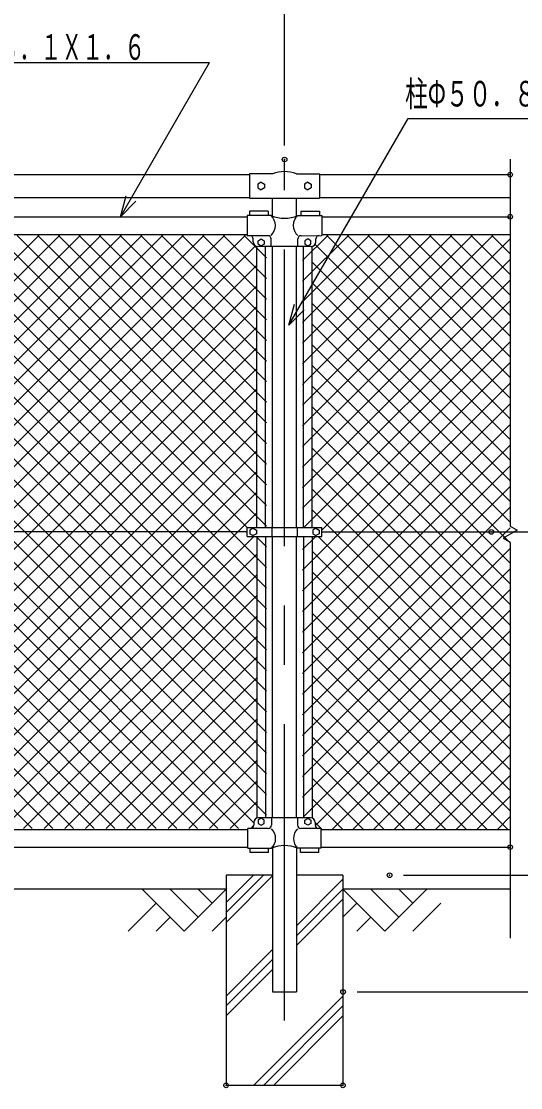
# Model space of a CAD drawing. Units: millimetres, scale not verified. Extents: x -4425 to 4425, y -3150 to 3150.
# Drawn here: x -2547 to -1478, y -311 to 1972 of the extents above; entities that cross this region are included whole.
import ezdxf
from ezdxf.enums import TextEntityAlignment as Align

# ---------------------------------------------------------------- set-up
doc = ezdxf.new("R2010")
doc.units = ezdxf.units.MM
doc.header["$LTSCALE"] = 20
doc.header["$PDMODE"] = 32
doc.header["$PDSIZE"] = 10
doc.linetypes.add('USER1', pattern=[50.8, 31.75, -6.35, 6.35, -6.35])
for name, color, linetype, lineweight in [('0-0_1', 7, 'Continuous', 25), ('0-1_EXTCNT-LMEC0', 1, 'Continuous', 25), ('0-2_0', 4, 'Continuous', 25)]:
    doc.layers.add(name, color=color, linetype=linetype, lineweight=lineweight)
doc.layers.add('0-3_DEFPOINTS', color=7, linetype='Continuous')
doc.styles.add('ＭＳ ゴシック', font='')
doc.styles.get('ＭＳ ゴシック').set_extended_font_data('MS Gothic')

msp = doc.modelspace()

# ---------------------------------------------------------------- linework, layer by layer
at = {"layer": '0-0_1', "color": 2}
for p, q in [((-2820.15, 1883.67), (-2143.92, 1883.67)), ((-2334.45, 1553.67), (-2143.92, 1883.67)), ((-1973.81, 1321.52), (-1718.54, 1763.67)), ((-1718.54, 1763.67), (-1142.05, 1763.67)), ((-1500.15, 1676.92), (-1500.15, 890.99)), ((-2334.45, 1553.67), (-2322.39, 1598.67)), ((-2334.45, 1553.67), (-2301.51, 1586.61)), ((-1973.81, 1321.52), (-1961.75, 1366.52)), ((-1973.81, 1321.52), (-1940.87, 1354.46)), ((-1500.15, 890.99), (-1485.15, 882.33)), ((-1485.15, 882.33), (-1515.15, 865.01)), ((-1500.15, 856.35), (-1515.15, 865.01)), ((-1500.15, 856.35), (-1500.15, 8.8)), ((-2049.47, 143.67), (-2108.26, 84.88)), ((-2108.26, 63.67), (-2028.26, 143.67)), ((-2008.66, 142.05), (-2108.26, 42.45)), ((-1858.26, 134.88), (-1957.86, 35.28)), ((-1957.86, 14.07), (-1858.26, 113.67)), ((-1858.26, 92.45), (-1957.86, -7.15)), ((-2008.66, -15.52), (-2108.26, -115.12)), ((-2108.26, -136.33), (-2008.66, -36.73)), ((-2008.66, -57.95), (-2108.26, -157.55)), ((-1858.26, -115.12), (-2049.47, -306.33)), ((-2028.26, -306.33), (-1858.26, -136.33)), ((-1858.26, -157.55), (-2007.05, -306.33))]:
    msp.add_line(p, q, dxfattribs=at)
at = {"layer": '0-0_1', "color": 3, "linetype": 'USER1'}
msp.add_line((-1983.26, -167.8), (-1983.26, 1676.12), dxfattribs=at)
at = {"layer": '0-0_1'}
for p, q in [((-2008.66, 1645.67), (-2058.26, 1645.67)), ((-2058.26, 1645.67), (-2058.26, 1593.07)), ((-1957.86, 1645.67), (-1908.26, 1645.67)), ((-1908.26, 1645.67), (-1908.26, 1593.07)), ((-2721.14, 1643.67), (-2058.26, 1643.67)), ((-2033.26, 1627.37), (-2040.19, 1623.37)), ((-2040.19, 1623.37), (-2040.19, 1615.37)), ((-2033.26, 1627.37), (-2026.33, 1623.37)), ((-2026.33, 1623.37), (-2026.33, 1615.37)), ((-1933.26, 1627.37), (-1940.19, 1623.37)), ((-1940.19, 1623.37), (-1940.19, 1615.37)), ((-1933.26, 1627.37), (-1926.33, 1623.37)), ((-1926.33, 1623.37), (-1926.33, 1615.37)), ((-1908.26, 1643.67), (-1500.15, 1643.67)), ((-2040.19, 1615.37), (-2033.26, 1611.37)), ((-2026.33, 1615.37), (-2033.26, 1611.37)), ((-1940.19, 1615.37), (-1933.26, 1611.37)), ((-1926.33, 1615.37), (-1933.26, 1611.37)), ((-2721.14, 1595.07), (-2058.26, 1595.07)), ((-2058.26, 1593.07), (-1908.26, 1593.07)), ((-2008.66, 1554.92), (-2008.66, 1593.07)), ((-1957.86, 1554.92), (-1957.86, 1593.07)), ((-1908.26, 1595.07), (-1500.15, 1595.07)), ((-2721.14, 1553.67), (-2063.51, 1553.67)), ((-2058.5, 1565.5), (-2058.5, 1556.18)), ((-2018.37, 1565.5), (-2058.5, 1565.5)), ((-2018.37, 1565.51), (-2018.37, 1556.18)), ((-1954.62, 1556.17), (-1903.02, 1556.18)), ((-1948.16, 1565.51), (-1948.16, 1556.18)), ((-1903.02, 1556.18), (-1903.01, 1513.05)), ((-1903.01, 1553.67), (-1500.15, 1553.67)), ((-2721.14, 1515.57), (-2063.51, 1515.57)), ((-2018.92, 1513.04), (-2063.51, 1513.04)), ((-1947.6, 1513.04), (-1903.01, 1513.05)), ((-1903.01, 1515.57), (-1500.15, 1515.57)), ((-2050.34, 1500), (-2050.34, 1506.02)), ((-2042.76, 888.17), (-2042.76, 1490.27)), ((-1926.21, 1489.97), (-2040.39, 1489.97)), ((-2039.78, 1502.26), (-2033.26, 1506.02)), ((-2039.78, 1494.73), (-2039.78, 1502.26)), ((-2033.26, 1490.96), (-2039.78, 1494.73)), ((-2033.26, 1506.02), (-2026.74, 1502.26)), ((-2026.74, 1494.73), (-2033.26, 1490.96)), ((-2026.74, 1502.26), (-2026.74, 1494.73)), ((-2023.76, 888.17), (-2023.76, 1489.97)), ((-2011.9, 1489.97), (-2011.9, 1506.02)), ((-2008.66, 888.17), (-2008.66, 1489.97)), ((-1957.86, 888.17), (-1957.86, 1489.97)), ((-1954.62, 1489.97), (-1954.62, 1506.02)), ((-1942.76, 888.17), (-1942.76, 1489.97)), ((-1933.26, 1506.03), (-1939.78, 1502.26)), ((-1939.78, 1502.26), (-1939.78, 1494.73)), ((-1939.78, 1494.73), (-1933.26, 1490.97)), ((-1926.74, 1502.26), (-1933.26, 1506.03)), ((-1933.26, 1490.97), (-1926.74, 1494.74)), ((-1926.74, 1494.74), (-1926.74, 1502.26)), ((-1923.76, 888.17), (-1923.76, 1490.28)), ((-1916.18, 1500.01), (-1916.18, 1506.02)), ((-2063.26, 888.17), (-1903.26, 888.17)), ((-2063.26, 869.17), (-2063.26, 888.17)), ((-2063.26, 869.17), (-1903.26, 869.17)), ((-2057.45, 874.67), (-2050.52, 870.67)), ((-2050.52, 886.67), (-2043.59, 882.67)), ((-2043.59, 874.67), (-2050.52, 870.67)), ((-2043.59, 882.67), (-2043.59, 874.67)), ((-2042.76, 869.17), (-2042.76, 265.71)), ((-2023.76, 869.17), (-2023.76, 266.39)), ((-2010.26, 888.17), (-2010.26, 869.17)), ((-2008.66, 266.39), (-2008.66, 869.17)), ((-1957.86, 266.39), (-1957.86, 869.17)), ((-1956.26, 888.17), (-1956.26, 869.17)), ((-1942.76, 869.17), (-1942.76, 266.39)), ((-1923.76, 869.17), (-1923.76, 265.71)), ((-1916, 886.67), (-1922.93, 882.67)), ((-1922.93, 882.67), (-1922.93, 874.67)), ((-1922.93, 874.67), (-1916, 870.67)), ((-1916, 886.67), (-1909.07, 882.67)), ((-1909.07, 874.67), (-1916, 870.67)), ((-1909.07, 882.67), (-1909.07, 874.67)), ((-1903.26, 869.17), (-1903.26, 888.17)), ((-2049.02, 256.55), (-2049.02, 250.65)), ((-2033.26, 265.41), (-2039.65, 261.72)), ((-2039.65, 261.72), (-2039.65, 254.34)), ((-2039.65, 254.34), (-2033.26, 250.65)), ((-1927.34, 266.39), (-2039.26, 266.39)), ((-2026.87, 261.72), (-2033.26, 265.41)), ((-2033.26, 250.65), (-2026.87, 254.34)), ((-2026.87, 254.34), (-2026.87, 261.72)), ((-2011.34, 266.38), (-2011.34, 250.65)), ((-1955.19, 266.38), (-1955.19, 250.65)), ((-1939.65, 261.72), (-1933.26, 265.41)), ((-1939.65, 254.34), (-1939.65, 261.72)), ((-1933.26, 250.65), (-1939.65, 254.34)), ((-1933.26, 265.41), (-1926.87, 261.72)), ((-1926.87, 254.34), (-1933.26, 250.65)), ((-1926.87, 261.72), (-1926.87, 254.34)), ((-1917.5, 256.55), (-1917.5, 250.65)), ((-3405.02, 241.77), (-2061.93, 241.77)), ((-2061.93, 201.48), (-2061.93, 243.77)), ((-2018.22, 243.77), (-2061.93, 243.77)), ((-1904.59, 243.77), (-1948.3, 243.77)), ((-1904.59, 201.48), (-1904.59, 243.77)), ((-1904.59, 241.77), (-1500.15, 241.77)), ((-3405.02, 203.67), (-2061.93, 203.67)), ((-2061.93, 201.48), (-2011.34, 201.48)), ((-2057.01, 192.34), (-2057.01, 201.48)), ((-2017.68, 192.34), (-2057.01, 192.34)), ((-2017.68, 192.34), (-2017.68, 201.48)), ((-2008.66, 202.53), (-2008.66, -106.33)), ((-1957.86, 202.53), (-1957.86, -106.33)), ((-1904.59, 201.48), (-1955.18, 201.48)), ((-1948.84, 192.34), (-1948.84, 201.48)), ((-1909.51, 192.34), (-1948.84, 192.34)), ((-1909.51, 192.34), (-1909.51, 201.48)), ((-1904.59, 203.67), (-1500.15, 203.67)), ((-2008.66, 143.67), (-2108.26, 143.67)), ((-2108.26, 143.67), (-2108.26, -306.33)), ((-1858.26, 143.67), (-1957.86, 143.67)), ((-1858.26, 143.67), (-1858.26, -306.33)), ((-2108.26, 113.67), (-3358.26, 113.67)), ((-1500.15, 113.67), (-1858.26, 113.67)), ((-2008.66, -106.33), (-1957.86, -106.33)), ((-1858.26, -306.33), (-2108.26, -306.33))]:
    msp.add_line(p, q, dxfattribs=at)
at = {"layer": '0-0_1', "color": 4}
for p, q in [((-2288.26, 113.67), (-2198.26, 23.67)), ((-2228.26, 113.67), (-2168.26, 53.67)), ((-2108.26, 113.67), (-2198.26, 23.67)), ((-2168.26, 113.67), (-2138.26, 83.67)), ((-1858.26, 113.67), (-1768.26, 23.67)), ((-1798.26, 113.67), (-1738.26, 53.67)), ((-1678.26, 113.67), (-1768.26, 23.67)), ((-1738.26, 113.67), (-1708.26, 83.67)), ((-2258.26, 83.67), (-2318.26, 23.67)), ((-1828.26, 83.67), (-1858.26, 53.67)), ((-1648.26, 83.67), (-1708.26, 23.67)), ((-2228.26, 53.67), (-2258.26, 23.67)), ((-2108.26, 53.67), (-2138.26, 23.67)), ((-1798.26, 53.67), (-1828.26, 23.67))]:
    msp.add_line(p, q, dxfattribs=at)
at = {"layer": '0-0_1'}
for points in [[(-2011.91, 1556.17), (-2063.51, 1556.18), (-2063.51, 1513.04)], [(-1948.16, 1565.51), (-1908.03, 1565.51), (-1908.03, 1556.18)], [(-2050.52, 886.67), (-2057.45, 882.67), (-2057.45, 874.67)]]:
    msp.add_lwpolyline(points, dxfattribs=at)
for centre, radius, start, end in [((-1983.26, 1579.38), 70.98, 69.03345, 110.9667), ((-2031.85, 1534.9), 29.15, 313.11304, 46.84253), ((-1983.27, 1625.54), 75.05, 247.56669, 292.44657), ((-1937.01, 1534.93), 27.6, 129.64224, 230.53066), ((-2057.36, 1506.02), 7.02, 0, 90), ((-2018.92, 1506.02), 7.02, 0, 90), ((-1947.6, 1506.02), 7.02, 90, 180), ((-1909.16, 1506.03), 7.02, 90.00679, 180.00679), ((-2040.31, 1500), 10.03, 180, 270), ((-1926.21, 1500), 10.03, 270.00679, 0.00679), ((-2039.18, 256.55), 9.83, 90, 180), ((-1927.34, 256.55), 9.83, 0, 90), ((-2055.9, 250.65), 6.88, 270, 0), ((-2018.22, 250.65), 6.88, 270, 0), ((-2030.9, 222.33), 28.59, 313.16397, 46.88045), ((-1935.63, 222.34), 28.58, 133.11304, 226.84253), ((-1948.3, 250.65), 6.88, 180, 270), ((-1910.62, 250.65), 6.88, 180, 270), ((-1983.26, 133.49), 73.57, 67.55891, 112.44109)]:
    msp.add_arc(centre, radius, start, end, dxfattribs=at)
at = {"layer": '0-1_EXTCNT-LMEC0'}
for p, q in [((-1983.26, 1706.12), (-1983.26, 2033.67)), ((-1510.59, 878.67), (-1359, 878.67)), ((-1510.59, 878.67), (-1359, 878.67)), ((-1728.26, 143.67), (-1250.15, 143.67)), ((-1728.26, 143.67), (-1250.6, 143.67)), ((-1827.86, -106.33), (-1250.6, -106.33)), ((-1827.86, -106.33), (-890.15, -106.33))]:
    msp.add_line(p, q, dxfattribs=at)
at = {"layer": '0-2_0'}
for p, q in [((-3444.76, 268.91), (-2200.11, 1513.57)), ((-3444.76, 313.11), (-2244.3, 1513.57)), ((-3444.76, 357.3), (-2288.49, 1513.57)), ((-3444.76, 401.5), (-2332.69, 1513.57)), ((-3444.76, 445.69), (-2376.88, 1513.57)), ((-3444.76, 489.88), (-2421.08, 1513.57)), ((-3444.76, 534.08), (-2465.27, 1513.57)), ((-3444.76, 578.27), (-2509.47, 1513.57)), ((-3419.66, 249.82), (-2155.91, 1513.57)), ((-2125.71, 243.77), (-3395.51, 1513.57)), ((-3381.52, 243.77), (-2111.72, 1513.57)), ((-2081.52, 243.77), (-3351.32, 1513.57)), ((-3337.32, 243.77), (-2067.52, 1513.57)), ((-2049.02, 255.46), (-3307.12, 1513.57)), ((-2021.76, 272.4), (-3262.93, 1513.57)), ((-2021.76, 316.59), (-3218.74, 1513.57)), ((-2021.76, 360.79), (-3174.54, 1513.57)), ((-2021.76, 404.98), (-3130.35, 1513.57)), ((-2021.76, 449.17), (-3086.15, 1513.57)), ((-2021.76, 493.37), (-3041.96, 1513.57)), ((-2021.76, 537.56), (-2997.77, 1513.57)), ((-2021.76, 581.76), (-2953.57, 1513.57)), ((-2021.76, 625.95), (-2909.38, 1513.57)), ((-2021.76, 670.14), (-2865.18, 1513.57)), ((-2021.76, 714.34), (-2820.99, 1513.57)), ((-2021.76, 758.53), (-2776.79, 1513.57)), ((-2021.76, 802.73), (-2728.6, 1509.57)), ((-2063.01, 888.17), (-2688.41, 1513.57)), ((-2021.76, 891.12), (-2644.21, 1513.57)), ((-2021.76, 935.31), (-2600.02, 1513.57)), ((-2021.76, 979.5), (-2555.82, 1513.57)), ((-2021.76, 1023.7), (-2511.63, 1513.57)), ((-2021.76, 1067.89), (-2467.44, 1513.57)), ((-2021.76, 1112.09), (-2423.24, 1513.57)), ((-2021.76, 1156.28), (-2379.05, 1513.57)), ((-2021.76, 1200.48), (-2334.85, 1513.57)), ((-2021.76, 1244.67), (-2290.66, 1513.57)), ((-2021.76, 1288.86), (-2246.46, 1513.57)), ((-2021.76, 1333.06), (-2202.27, 1513.57)), ((-2021.76, 1377.25), (-2158.08, 1513.57)), ((-2021.76, 1421.45), (-2113.88, 1513.57)), ((-2021.76, 1465.64), (-2069.69, 1513.57)), ((-1944.76, 1106), (-1537.19, 1513.57)), ((-1944.76, 1150.19), (-1581.39, 1513.57)), ((-1944.76, 1194.39), (-1625.58, 1513.57)), ((-1944.76, 1238.58), (-1669.78, 1513.57)), ((-1944.76, 1282.78), (-1713.97, 1513.57)), ((-1944.76, 1326.97), (-1758.16, 1513.57)), ((-1944.76, 1371.17), (-1802.36, 1513.57)), ((-1944.76, 1415.36), (-1846.55, 1513.57)), ((-1944.76, 1459.55), (-1890.75, 1513.57)), ((-1500.15, 1120.81), (-1892.91, 1513.57)), ((-1500.15, 1165), (-1848.72, 1513.57)), ((-1500.15, 1209.19), (-1804.52, 1513.57)), ((-1500.15, 1253.39), (-1760.33, 1513.57)), ((-1500.15, 1297.58), (-1716.13, 1513.57)), ((-1500.15, 1341.78), (-1671.94, 1513.57)), ((-1500.15, 1385.97), (-1627.75, 1513.57)), ((-1500.15, 1430.17), (-1583.55, 1513.57)), ((-1500.15, 1474.36), (-1539.36, 1513.57)), ((-2169.91, 243.77), (-3421.76, 1495.62)), ((-3293.13, 243.77), (-2045.49, 1491.41)), ((-1944.76, 1061.81), (-1500.15, 1506.42)), ((-1500.15, 1076.61), (-1917.91, 1494.37)), ((-1944.76, 1017.61), (-1500.15, 1462.22)), ((-2214.1, 243.77), (-3423.76, 1453.43)), ((-3248.94, 243.77), (-2042.76, 1449.94)), ((-1500.15, 1032.42), (-1923.76, 1456.03)), ((-1944.76, 973.42), (-1500.15, 1418.03)), ((-2258.3, 243.77), (-3423.76, 1409.23)), ((-3204.74, 243.77), (-2042.76, 1405.75)), ((-1500.15, 988.22), (-1923.76, 1411.83)), ((-1944.76, 929.22), (-1500.15, 1373.83)), ((-2302.49, 243.77), (-3423.76, 1365.04)), ((-3160.55, 243.77), (-2042.76, 1361.55)), ((-1500.15, 944.03), (-1923.76, 1367.64)), ((-1941.62, 888.17), (-1500.15, 1329.64)), ((-2346.68, 243.77), (-3423.76, 1320.84)), ((-3116.35, 243.77), (-2042.76, 1317.36)), ((-1500.15, 899.84), (-1923.76, 1323.45)), ((-1500.15, 855.64), (-1923.76, 1279.25)), ((-1903.26, 882.34), (-1500.15, 1285.45)), ((-2390.88, 243.77), (-3423.76, 1276.65)), ((-3072.16, 243.77), (-2042.76, 1273.17)), ((-1944.76, 796.64), (-1500.15, 1241.25)), ((-1500.15, 811.45), (-1923.76, 1235.06)), ((-2435.07, 243.77), (-3423.76, 1232.46)), ((-3027.96, 243.77), (-2042.76, 1228.97)), ((-2479.27, 243.77), (-3423.76, 1188.26)), ((-1944.76, 752.45), (-1500.15, 1197.06)), ((-1500.15, 767.25), (-1923.76, 1190.86)), ((-2983.77, 243.77), (-2042.76, 1184.78)), ((-2523.46, 243.77), (-3423.76, 1144.07)), ((-1944.76, 708.25), (-1500.15, 1152.86)), ((-1500.15, 723.06), (-1923.76, 1146.67)), ((-2939.58, 243.77), (-2042.76, 1140.58)), ((-2895.38, 243.77), (-2042.76, 1096.39)), ((-1944.76, 664.06), (-1500.15, 1108.67)), ((-1500.15, 678.86), (-1923.76, 1102.47)), ((-2851.19, 243.77), (-2042.76, 1052.19)), ((-1944.76, 619.86), (-1500.15, 1064.47)), ((-1500.15, 634.67), (-1923.76, 1058.28)), ((-2806.99, 243.77), (-2042.76, 1008)), ((-1944.76, 575.67), (-1500.15, 1020.28)), ((-1500.15, 590.48), (-1923.76, 1014.09)), ((-2762.8, 243.77), (-2042.76, 963.81)), ((-1944.76, 531.48), (-1500.15, 976.09)), ((-1500.15, 546.28), (-1923.76, 969.89)), ((-2718.61, 243.77), (-2042.76, 919.61)), ((-1944.76, 487.28), (-1500.15, 931.89)), ((-1500.15, 502.09), (-1923.76, 925.7)), ((-2674.41, 243.77), (-2049.01, 869.17)), ((-2021.76, 846.92), (-2044.01, 869.17)), ((-1944.76, 443.09), (-1500.15, 887.7)), ((-1944.76, 840.84), (-1916.43, 869.17)), ((-1500.15, 457.89), (-1911.42, 869.17)), ((-2630.22, 243.77), (-2042.76, 831.22)), ((-1944.76, 398.89), (-1500.15, 843.5)), ((-1500.15, 413.7), (-1923.76, 837.31)), ((-1944.76, 354.7), (-1500.15, 799.31)), ((-2586.02, 243.77), (-2042.76, 787.03)), ((-1500.15, 369.51), (-1923.76, 793.12)), ((-1944.76, 310.51), (-1500.15, 755.12)), ((-2541.83, 243.77), (-2042.76, 742.84)), ((-1500.15, 325.31), (-1923.76, 748.92)), ((-1942.3, 268.77), (-1500.15, 710.92)), ((-2497.63, 243.77), (-2042.76, 698.64)), ((-1500.15, 281.12), (-1923.76, 704.73)), ((-1917.4, 249.47), (-1500.15, 666.73)), ((-2453.44, 243.77), (-2042.76, 654.45)), ((-1504.99, 241.77), (-1923.76, 660.53)), ((-1880.92, 241.77), (-1500.15, 622.53)), ((-2409.25, 243.77), (-2042.76, 610.25)), ((-1549.19, 241.77), (-1923.76, 616.34)), ((-1593.38, 241.77), (-1923.76, 572.14)), ((-1836.72, 241.77), (-1500.15, 578.34)), ((-2365.05, 243.77), (-2042.76, 566.06)), ((-1637.58, 241.77), (-1923.76, 527.95)), ((-1792.53, 241.77), (-1500.15, 534.14)), ((-2320.86, 243.77), (-2042.76, 521.86)), ((-1681.77, 241.77), (-1923.76, 483.76)), ((-1748.33, 241.77), (-1500.15, 489.95)), ((-2276.66, 243.77), (-2042.76, 477.67)), ((-1725.97, 241.77), (-1923.76, 439.56)), ((-1704.14, 241.77), (-1500.15, 445.76)), ((-2232.47, 243.77), (-2042.76, 433.48)), ((-2188.28, 243.77), (-2042.76, 389.28)), ((-1770.16, 241.77), (-1923.76, 395.37)), ((-1659.94, 241.77), (-1500.15, 401.56)), ((-2144.08, 243.77), (-2042.76, 345.09)), ((-1814.35, 241.77), (-1923.76, 351.17)), ((-1615.75, 241.77), (-1500.15, 357.37)), ((-2099.89, 243.77), (-2042.76, 300.89)), ((-1858.55, 241.77), (-1923.76, 306.98)), ((-1571.56, 241.77), (-1500.15, 313.17)), ((-1902.74, 241.77), (-1917.5, 256.53)), ((-1527.36, 241.77), (-1500.15, 268.98)), ((-2055.69, 243.77), (-2049.02, 250.44))]:
    msp.add_line(p, q, dxfattribs=at)
at = {"layer": '0-2_0', "color": 7}
for p, q in [((-2063.26, 878.67), (-3403.26, 878.67)), ((-1903.26, 878.67), (-1500.15, 878.67))]:
    msp.add_line(p, q, dxfattribs=at)
at = {"layer": '0-3_DEFPOINTS'}
for p in [(-1983.26, 1676.12), (-1500.15, 1643.67), (-1500.15, 1553.67), (-1540.59, 878.67), (-1500.15, 203.67), (-1758.26, 143.67), (-1857.86, -106.33), (-2108.26, -306.33), (-1858.26, -306.33)]:
    msp.add_point(p, dxfattribs=at)

# ---------------------------------------------------------------- texts
at = {"layer": '0-0_1', "style": 'ＭＳ ゴシック'}
for s, width, p in [('胴縁\u3000\u3000３８．１Ｘ１．６', 0.6, (-2820.15, 1873.12)), ('柱Φ５０．８Ｘ２．３', 0.65, (-1725.15, 1773.12))]:
    msp.add_text(s, height=54.84, dxfattribs=dict(at, width=width)).set_placement(p, align=Align.BOTTOM_LEFT)

doc.saveas('drawing.dxf')
